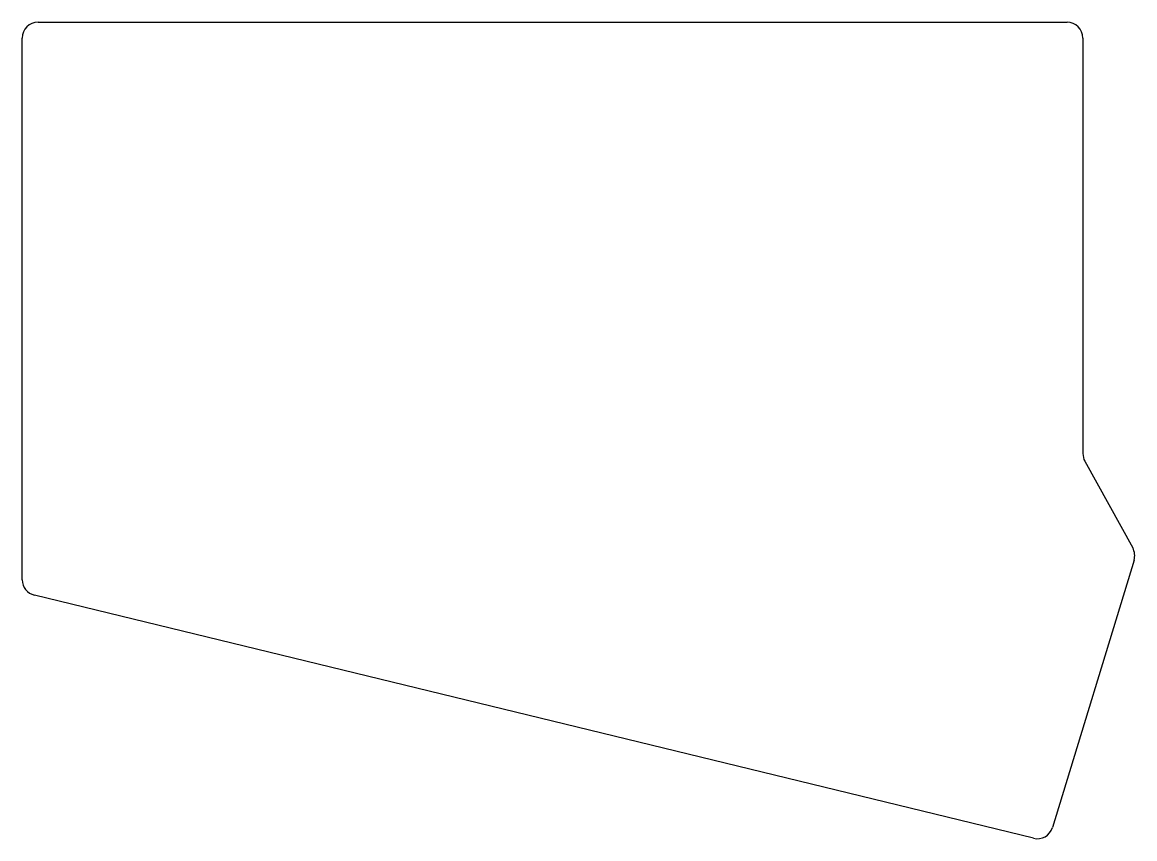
# Model space of a CAD drawing. Header units: millimetres. Extents: x 59 to 200, y -142 to -38.
import ezdxf

# ---------------------------------------------------------------- set-up
doc = ezdxf.new("R2010")
doc.units = ezdxf.units.MM

msp = doc.modelspace()

# ---------------------------------------------------------------- linework, layer by layer
for p, q in [((61, -38.5), (191, -38.5)), ((59, -108.93), (59, -40.5)), ((193, -40.5), (193, -92.98)), ((193.25, -93.95), (199.3, -104.9)), ((199.47, -106.45), (189.15, -140.23)), ((186.76, -141.59), (60.53, -110.87))]:
    msp.add_line(p, q)
for centre, start, end in [((61, -40.5), 90, 180), ((191, -40.5), 0, 90), ((195, -92.98), 180, 208.9363), ((197.55, -105.87), 343.0128, 28.9363), ((61, -108.93), 180, 256.3234), ((187.24, -139.65), 256.3234, 343.0128)]:
    msp.add_arc(centre, 2, start, end)

doc.saveas('drawing.dxf')
